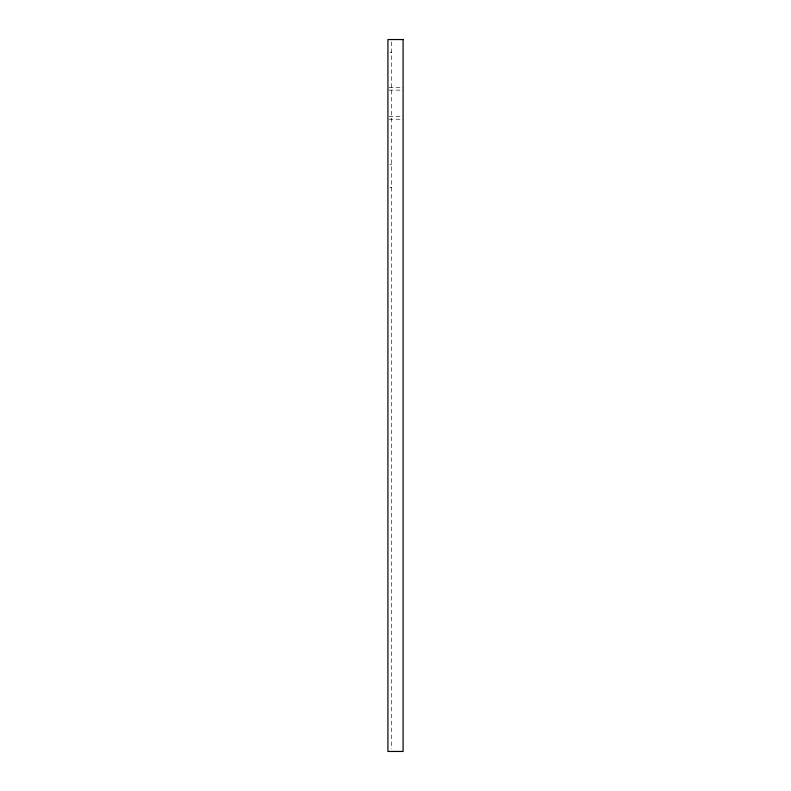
<?xml version="1.0" encoding="UTF-8"?>
<svg xmlns="http://www.w3.org/2000/svg" width="791" height="791" viewBox="0 0 791 791"><rect width="100%" height="100%" fill="white"/><g stroke="black" fill="none" stroke-linecap="round" stroke-linejoin="round"><path stroke-width="0.59" stroke-dasharray="3.96 2.97" d="M389.815 52.196L391.703 52.196M389.083 87.603L403.084 87.603M389.083 90.125L403.084 90.125M389.083 116.682L401.917 116.682M389.083 119.214L403.084 119.214M389.815 164.736L391.703 164.736M389.815 187.497L391.703 187.497M391.703 41.854L391.703 748.978"/><path stroke-width="1.19" d="M403.084 39.55L387.916 39.55L387.916 751.45L403.084 751.45L403.084 39.55"/></g></svg>
